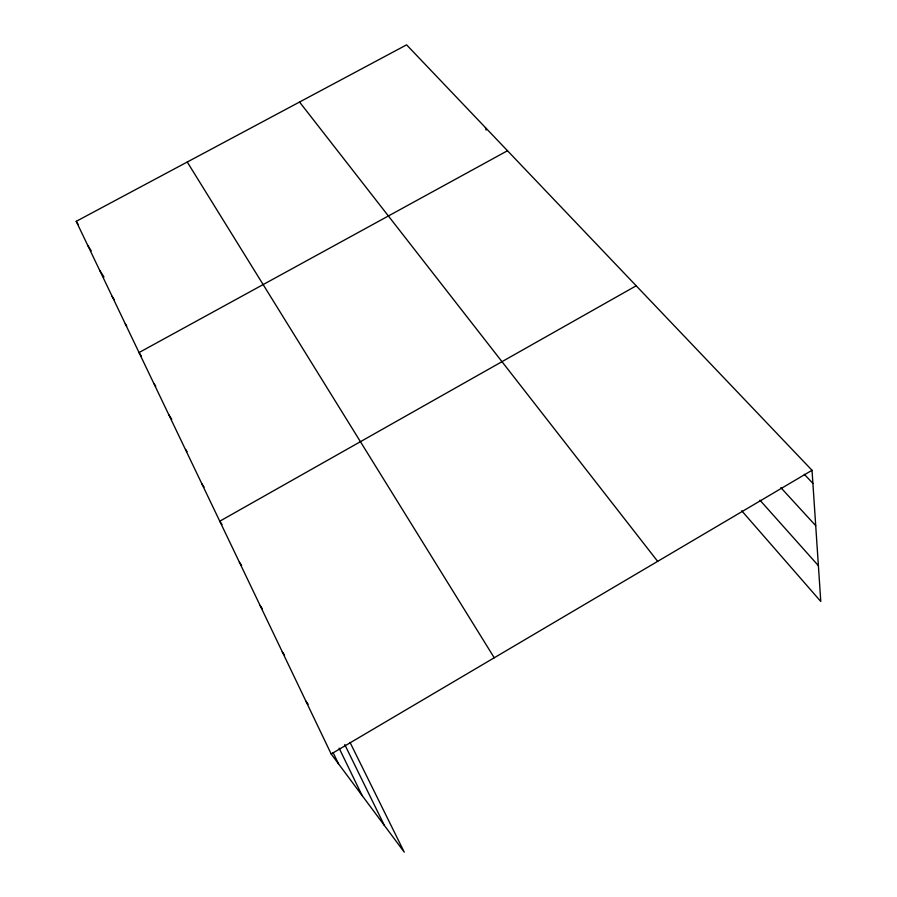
<?xml version="1.0" encoding="UTF-8"?>
<svg xmlns="http://www.w3.org/2000/svg" width="897" height="897" viewBox="0 0 897 897"><rect width="100%" height="100%" fill="white"/><g stroke="black" fill="none" stroke-linecap="round" stroke-linejoin="round"><path stroke-width="1.35" d="M331.184 753.985L812.02 470.286L406.588 44.85L76.223 221.335L331.184 753.985L404.255 852.15L350.032 742.413M636.197 285.795L219.765 521.213L222.03 524.543M507.5 150.741L139.035 352.555L141.255 355.974M804.284 474.278L812.895 483.393M780.85 487.643L815.721 525.676M759.95 500.19L818.389 565.682M741.718 510.774L820.777 601.461L812.02 470.286M299.553 102.034L657.669 561.365M305.933 701.23L308.153 704.291M282.308 651.872L284.551 655.023M260.164 605.598L262.417 608.828M239.353 562.127L241.607 565.413M201.825 483.741L204.09 487.105M185.612 449.419L187.114 451.673M168.782 414.706L171.775 419.235M154.273 383.972L155.764 386.248M125.244 323.761L126.724 326.037M112.114 296.324L114.311 299.744M99.601 270.165L103.962 276.994M87.648 245.195L91.247 250.868M76.223 221.335L78.375 224.732M187.249 162.021L494.247 657.781M344.751 744.577L384.398 825.475M339.1 748.12L362.13 795.561M333.123 752.605L338.517 763.829M485.412 127.553L486.152 130.143"/></g></svg>
